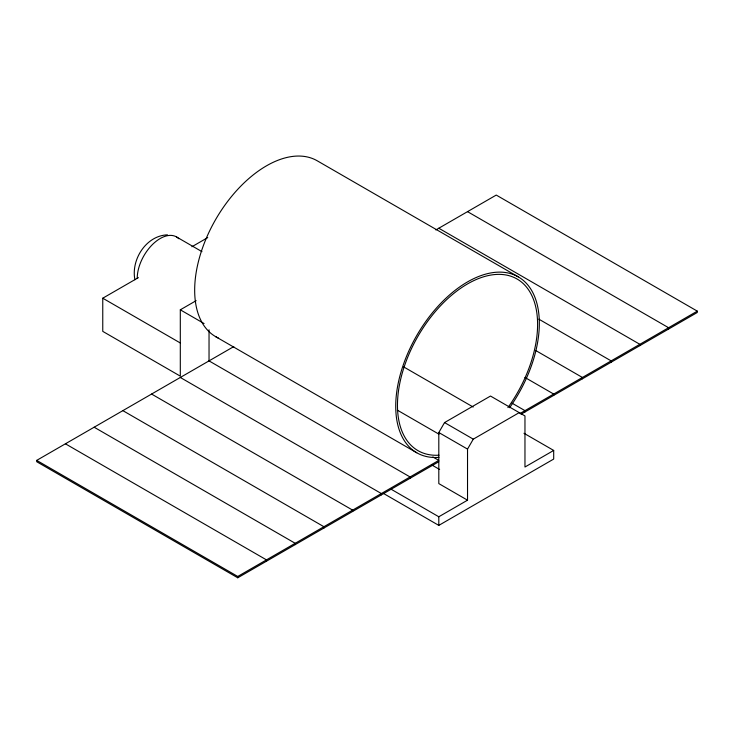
<?xml version="1.0" encoding="UTF-8"?>
<svg xmlns="http://www.w3.org/2000/svg" width="734" height="734" viewBox="0 0 734 734"><rect width="100%" height="100%" fill="white"/><g stroke="black" fill="none" stroke-linecap="round" stroke-linejoin="round"><path stroke-width="1.1" d="M519.222 412.627L473.274 439.161L467.53 449.107L467.53 500.184L438.804 483.596L438.804 432.528L444.547 422.573L490.505 396.048L524.966 415.939L524.966 467.017L553.693 450.437L553.693 459.062L438.804 525.388L383.341 493.367M196.152 300.665L180.307 309.812L180.307 376.147L102.76 331.373L102.76 298.206L138.414 277.626M191.895 246.743L207.74 237.596M438.804 461.714L237.752 577.786L36.7 461.714L36.7 460.383L233.788 346.595M435.831 229.944L496.248 195.07L697.3 311.143L697.3 312.473L521.012 414.251M36.7 460.383L237.752 576.465L438.804 460.383L432.858 456.952M520.021 413.499L697.3 311.143M391.268 489.321L438.804 516.764L467.53 500.184M167.444 234.852C146.13 235.568 130.854 259.726 134.918 279.755M467.53 211.649L668.582 327.722L668.582 329.052M438.804 228.228L639.855 344.31L639.855 345.631M518.296 276.883L317.244 160.801A101.549 58.628 -60 0 0 214.3 221.897A101.549 58.628 -60 0 0 218.613 338.181M538.839 319.152L611.138 360.889L611.138 362.22M535.866 350.595L582.411 377.469L582.411 378.799M524.966 377.469L553.693 394.057L553.693 395.378M512.093 403.205L524.966 410.636L524.966 411.967M523.975 433.28L553.693 450.437M403.691 366.917L473.182 407.031M176.454 236.908L201.969 251.643M444.547 422.573L473.274 439.161M438.804 432.528L467.53 449.107M397.277 410.113L438.978 434.189M180.307 309.812L204.08 323.538M215.704 336.686L416.756 452.759M431.684 464.906L439.629 469.485M102.76 298.206L180.307 342.98M209.034 360.889L410.086 476.972L410.086 478.293M180.307 377.469L381.359 493.551L381.359 494.872M151.589 394.057L352.641 510.13L352.641 511.46M122.862 410.636L323.914 526.718L323.914 528.04M94.145 427.216L295.196 543.298L295.196 544.619M65.418 443.804L266.47 559.877L266.47 561.207M438.804 516.764L438.804 525.388M237.752 576.465L237.752 577.786M209.034 329.795L209.034 361.477M439.015 455.19A99.09 57.206 -60 0 1 409.627 352.696A99.09 57.206 -60 0 1 516.663 278.773A99.09 57.206 -60 0 1 507.919 407.609M438.96 457.383A101.549 58.628 -60 0 1 407.774 353.348A101.549 58.628 -60 0 1 517.323 276.333A101.549 58.628 -60 0 1 509.589 407.728M137.23 278.314A32.498 18.763 -60 0 1 153.103 243.908A32.498 18.763 -60 0 1 178.793 238.715"/></g></svg>
